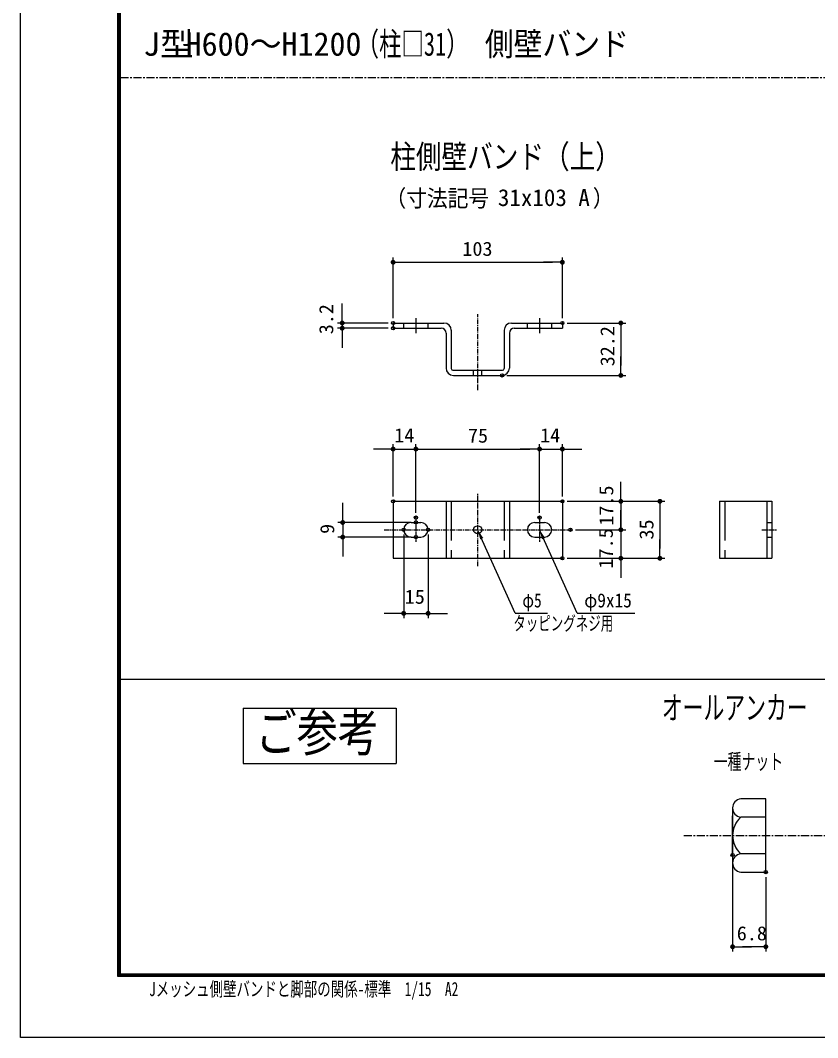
# Model space of a CAD drawing. Units: millimetres, scale not verified. Extents: x -4455 to 4455, y -3150 to 3150.
# Drawn here: x -4455 to -2005, y -3150 to -24 of the extents above; entities that cross this region are included whole.
import ezdxf
from ezdxf.enums import TextEntityAlignment as Align

# ---------------------------------------------------------------- set-up
doc = ezdxf.new("R2010")
doc.units = ezdxf.units.MM
doc.header["$LTSCALE"] = 20
doc.header["$PDMODE"] = 32
doc.header["$PDSIZE"] = 10
for name, pattern in [('DASHED', [7.5, 6, -1.5]), ('USER1', [1.125, 0.75, -0.125, 0.125, -0.125]), ('USER2', [2, 1.25, -0.25, 0.25, -0.25])]:
    doc.linetypes.add(name, pattern=pattern)
for name, color, linetype, lineweight in [('0-1_7詳細', 7, 'Continuous', 25), ('0-3_SUNPOU', 1, 'Continuous', 25), ('0-6_10枠', 7, 'Continuous', 25), ('0-7_中心線', 1, 'USER2', 25), ('0-9_SCALE', 7, 'Continuous', 25), ('0-A_0', 7, 'Continuous', 25)]:
    doc.layers.add(name, color=color, linetype=linetype, lineweight=lineweight)
for name, color, linetype in [('0-2_6文字', 7, 'Continuous'), ('0-4_DEFPOINTS', 7, 'Continuous'), ('0-5_図面名', 1, 'Continuous')]:
    doc.layers.add(name, color=color, linetype=linetype)
doc.styles.add('ＭＳ ゴシック', font='')
doc.styles.get('ＭＳ ゴシック').set_extended_font_data('MS Gothic')

# ---------------------------------------------------------------- blocks, each defined once
blk = doc.blocks.new('M1')
at = {"layer": '0-3_SUNPOU'}
blk.add_line((-5, 0), (-38.58, 0), dxfattribs=at)
for points in [[(0, 0), (-5, 0), (-4.96, 0.63)], [(0, 0), (-4.96, -0.63), (-5, 0)], [(0, 0), (-4.96, 0.63), (-4.84, 1.24)], [(0, 0), (-4.84, -1.24), (-4.96, -0.63)], [(0, 0), (-4.84, 1.24), (-4.65, 1.84)], [(0, 0), (-4.65, -1.84), (-4.84, -1.24)], [(0, 0), (-4.65, 1.84), (-4.38, 2.41)], [(0, 0), (-4.38, -2.41), (-4.65, -1.84)], [(0, 0), (-4.38, 2.41), (-4.05, 2.94)], [(0, 0), (-4.05, -2.94), (-4.38, -2.41)], [(0, 0), (-4.05, 2.94), (-3.64, 3.42)], [(0, 0), (-3.64, -3.42), (-4.05, -2.94)], [(0, 0), (-3.64, 3.42), (-3.19, 3.85)], [(0, 0), (-3.19, -3.85), (-3.64, -3.42)], [(0, 0), (-3.19, 3.85), (-2.68, 4.22)], [(0, 0), (-2.68, -4.22), (-3.19, -3.85)], [(0, 0), (-2.68, 4.22), (-2.13, 4.52)], [(0, 0), (-2.13, -4.52), (-2.68, -4.22)], [(0, 0), (-2.13, 4.52), (-1.55, 4.76)], [(0, 0), (-1.55, -4.76), (-2.13, -4.52)], [(0, 0), (-1.55, 4.76), (-0.94, 4.91)], [(0, 0), (-0.94, -4.91), (-1.55, -4.76)], [(0, 0), (-0.94, 4.91), (-0.31, 4.99)], [(0, 0), (-0.31, -4.99), (-0.94, -4.91)], [(0, 0), (-0.31, 4.99), (0.31, 4.99)], [(0, 0), (0.31, -4.99), (-0.31, -4.99)], [(0, 0), (0.31, 4.99), (0.94, 4.91)], [(0, 0), (0.94, 4.91), (1.55, 4.76)], [(0, 0), (1.55, 4.76), (2.13, 4.52)], [(0, 0), (2.13, 4.52), (2.68, 4.22)], [(0, 0), (2.68, 4.22), (3.19, 3.85)], [(0, 0), (3.19, 3.85), (3.64, 3.42)], [(0, 0), (3.64, 3.42), (4.05, 2.94)], [(0, 0), (4.05, 2.94), (4.38, 2.41)], [(0, 0), (4.38, 2.41), (4.65, 1.84)], [(0, 0), (4.65, 1.84), (4.84, 1.24)], [(0, 0), (4.84, 1.24), (4.96, 0.63)], [(0, 0), (4.96, 0.63), (5, 0)], [(0, 0), (0.94, -4.91), (0.31, -4.99)], [(0, 0), (1.55, -4.76), (0.94, -4.91)], [(0, 0), (2.13, -4.52), (1.55, -4.76)], [(0, 0), (2.68, -4.22), (2.13, -4.52)], [(0, 0), (3.19, -3.85), (2.68, -4.22)], [(0, 0), (3.64, -3.42), (3.19, -3.85)], [(0, 0), (4.05, -2.94), (3.64, -3.42)], [(0, 0), (4.38, -2.41), (4.05, -2.94)], [(0, 0), (4.65, -1.84), (4.38, -2.41)], [(0, 0), (4.84, -1.24), (4.65, -1.84)], [(0, 0), (4.96, -0.63), (4.84, -1.24)], [(0, 0), (5, 0), (4.96, -0.63)]]:
    blk.add_solid(points, dxfattribs=at)

msp = doc.modelspace()

# ---------------------------------------------------------------- linework, layer by layer
at = {"layer": '0-1_7詳細', "color": 1}
for p, q in [((-3309.57, -939.37), (-3309.57, -752.67)), ((-3279.57, -767.67), (-2819.57, -767.67)), ((-2789.57, -939.37), (-2789.57, -752.67)), ((-3465.97, -924.37), (-3465.97, -894.37)), ((-3324.57, -954.37), (-3480.97, -954.37)), ((-3465.97, -954.37), (-3465.97, -970.37)), ((-2774.57, -954.37), (-2594.82, -954.37)), ((-3324.57, -970.37), (-3480.97, -970.37)), ((-2609.82, -984.37), (-2609.82, -1085.37)), ((-3465.97, -1000.37), (-3465.97, -1030.37)), ((-2959.82, -1115.37), (-2594.82, -1115.37)), ((-3339.57, -1341.59), (-3369.57, -1341.59)), ((-3309.57, -1487.13), (-3309.57, -1326.59)), ((-3309.57, -1341.59), (-3239.57, -1341.59)), ((-3239.57, -1537.13), (-3239.57, -1326.59)), ((-3239.57, -1537.13), (-3239.57, -1326.59)), ((-3209.57, -1341.59), (-2889.57, -1341.59)), ((-3209.57, -1341.59), (-3179.57, -1341.59)), ((-2889.57, -1341.59), (-2919.57, -1341.59)), ((-2859.57, -1537.13), (-2859.57, -1326.59)), ((-2859.57, -1537.13), (-2859.57, -1326.59)), ((-2859.57, -1341.59), (-2789.57, -1341.59)), ((-2789.57, -1487.13), (-2789.57, -1326.59)), ((-2759.57, -1341.59), (-2729.57, -1341.59)), ((-2609.81, -1472.13), (-2609.81, -1442.13)), ((-3464.54, -1537.13), (-3464.54, -1507.13)), ((-2774.57, -1502.13), (-2474.81, -1502.13)), ((-2774.57, -1502.13), (-2594.81, -1502.13)), ((-2609.81, -1502.13), (-2609.81, -1589.63)), ((-2609.81, -1559.63), (-2609.81, -1529.63)), ((-2489.81, -1532.13), (-2489.81, -1647.13)), ((-3254.57, -1567.13), (-3479.54, -1567.13)), ((-3464.54, -1567.13), (-3464.54, -1612.13)), ((-2749.57, -1589.63), (-2594.81, -1589.63)), ((-2749.57, -1589.63), (-2594.81, -1589.63)), ((-2609.81, -1589.63), (-2609.81, -1677.13)), ((-3254.57, -1612.13), (-3479.54, -1612.13)), ((-3277.07, -1604.63), (-3277.07, -1861.4)), ((-3202.07, -1604.63), (-3202.07, -1861.4)), ((-2609.81, -1619.63), (-2609.81, -1649.63)), ((-3464.54, -1642.13), (-3464.54, -1672.13)), ((-2774.57, -1677.13), (-2474.81, -1677.13)), ((-2774.57, -1677.13), (-2594.81, -1677.13)), ((-2609.81, -1707.13), (-2609.81, -1737.13)), ((-3307.07, -1846.4), (-3337.07, -1846.4)), ((-3277.07, -1846.4), (-3202.07, -1846.4)), ((-3172.07, -1846.4), (-3142.07, -1846.4)), ((-2934.52, -1845.86), (-2835, -1845.86)), ((-2744.52, -1845.86), (-2567.29, -1845.86))]:
    msp.add_line(p, q, dxfattribs=at)
at = {"layer": '0-1_7詳細', "color": 1, "linetype": 'USER1'}
for p, q in [((-3049.57, -1160.81), (-3049.57, -926.8)), ((-3049.57, -1701.8), (-3049.57, -1478.12)), ((-3239.57, -1552.13), (-3239.57, -1627.13)), ((-2859.57, -1552.13), (-2859.57, -1627.13)), ((-3337.07, -1589.63), (-2764.57, -1589.63)), ((-2176.41, -1589.63), (-2130.41, -1589.63))]:
    msp.add_line(p, q, dxfattribs=at)
at = {"layer": '0-1_7詳細'}
for p, q in [((-3309.57, -954.37), (-3153.32, -954.37)), ((-3309.57, -954.37), (-3309.57, -970.37)), ((-3277.07, -970.37), (-3277.07, -954.37)), ((-3239.57, -939.37), (-3239.57, -985.37)), ((-3202.07, -970.37), (-3202.07, -954.37)), ((-2945.82, -954.37), (-2789.57, -954.37)), ((-2897.07, -970.37), (-2897.07, -954.37)), ((-2859.57, -939.37), (-2859.57, -985.37)), ((-2822.07, -970.37), (-2822.07, -954.37)), ((-2789.57, -954.37), (-2789.57, -970.37)), ((-3309.57, -970.37), (-3161.82, -970.37)), ((-3146.82, -985.37), (-3146.82, -1092.87)), ((-3130.82, -976.87), (-3130.82, -1094.37)), ((-2968.32, -976.87), (-2968.32, -1044.37)), ((-2968.32, -976.87), (-2968.32, -1094.37)), ((-2952.32, -985.37), (-2952.32, -1092.87)), ((-2937.32, -970.37), (-2789.57, -970.37)), ((-3125.82, -1099.37), (-2973.32, -1099.37)), ((-3124.32, -1115.37), (-2974.82, -1115.37)), ((-3309.57, -1502.13), (-2789.57, -1502.13)), ((-3309.57, -1502.13), (-3309.57, -1677.13)), ((-3146.82, -1502.13), (-3146.82, -1677.13)), ((-2952.32, -1502.13), (-2952.32, -1677.13)), ((-2789.57, -1502.13), (-2789.57, -1677.13)), ((-2306.41, -1502.13), (-2145.41, -1502.13)), ((-2306.41, -1502.13), (-2306.41, -1677.13)), ((-2161.41, -1502.13), (-2161.41, -1677.13)), ((-2145.41, -1502.13), (-2145.41, -1677.13)), ((-3254.57, -1567.13), (-3224.57, -1567.13)), ((-2934.52, -1845.86), (-3048.75, -1591.46)), ((-2874.57, -1567.13), (-2844.57, -1567.13)), ((-2744.52, -1845.86), (-2858.75, -1591.46)), ((-2161.41, -1567.13), (-2145.41, -1567.13)), ((-3254.57, -1612.13), (-3224.57, -1612.13)), ((-2874.57, -1612.13), (-2844.57, -1612.13)), ((-2161.41, -1612.13), (-2145.41, -1612.13)), ((-3309.57, -1677.13), (-2789.57, -1677.13)), ((-3309.57, -1677.13), (-2789.57, -1677.13)), ((-2306.41, -1677.13), (-2145.41, -1677.13))]:
    msp.add_line(p, q, dxfattribs=at)
at = {"layer": '0-1_7詳細', "color": 1, "linetype": 'DASHED'}
for p, q in [((-3130.82, -1502.13), (-3130.82, -1677.13)), ((-2968.32, -1502.13), (-2968.32, -1677.13)), ((-2290.41, -1502.13), (-2290.41, -1677.13))]:
    msp.add_line(p, q, dxfattribs=at)
at = {"layer": '0-1_7詳細'}
for centre, radius, start, end in [((-3153.32, -976.87), 22.5, 0, 90), ((-2945.82, -976.87), 22.5, 90, 180), ((-3161.82, -985.37), 15, 0, 90), ((-2937.32, -985.37), 15, 90, 180), ((-3124.32, -1092.87), 22.5, 180, 270), ((-2974.82, -1092.87), 22.5, 270, 0), ((-3125.82, -1094.37), 5, 180, 270), ((-2973.32, -1094.37), 5, 270, 0), ((-3254.57, -1589.63), 22.5, 90, 270), ((-3224.57, -1589.63), 22.5, 270, 90), ((-2874.57, -1589.63), 22.5, 90, 270), ((-2844.57, -1589.63), 22.5, 270, 90)]:
    msp.add_arc(centre, radius, start, end, dxfattribs=at)
for points in [[(-3049.57, -1589.63), (-3032.52, -1614.87), (-3042.03, -1619.14)], [(-2859.57, -1589.63), (-2842.52, -1614.87), (-2852.03, -1619.14)]]:
    msp.add_solid(points, dxfattribs=at)
at = {"layer": '0-4_DEFPOINTS'}
for p in [(-2789.57, -767.67), (-3465.97, -970.37), (-3309.57, -954.37), (-3309.57, -954.37), (-3309.57, -970.37), (-2789.57, -954.37), (-2789.57, -954.37), (-2974.82, -1115.37), (-2609.82, -1115.37), (-3239.57, -1341.59), (-2859.57, -1341.59), (-2789.57, -1341.59), (-3309.57, -1502.13), (-2789.57, -1502.13), (-3239.57, -1552.13), (-3239.57, -1567.13), (-2859.57, -1552.13), (-3277.07, -1589.63), (-3202.07, -1589.63), (-2764.57, -1589.63), (-2609.81, -1589.63), (-3464.54, -1612.13), (-3239.57, -1612.13), (-2789.57, -1677.13), (-2609.81, -1677.13), (-2489.81, -1677.13), (-3202.07, -1846.4), (-2266.37, -2588.84), (-2164.37, -2641.42), (-2266.37, -2870.66)]:
    msp.add_point(p, dxfattribs=at)
at = {"layer": '0-6_10枠', "color": 3}
msp.add_lwpolyline([(-4455, 3150), (4455, 3150), (4455, -3150), (-4455, -3150)], close=True, dxfattribs=at)
at = {"layer": '0-6_10枠'}
for points in [[(-4155, 2962.5), (4155, 2962.5), (4155, -2962.5), (-4155, -2962.5)], [(-4153.13, 2960.62), (4153.12, 2960.62), (4153.12, -2960.63), (-4153.13, -2960.63)], [(-4151.25, 2958.75), (4151.25, 2958.75), (4151.25, -2958.75), (-4151.25, -2958.75)], [(-4149.38, 2956.87), (4149.37, 2956.87), (4149.37, -2956.88), (-4149.38, -2956.88)], [(-4147.5, 2955), (4147.5, 2955), (4147.5, -2955), (-4147.5, -2955)]]:
    msp.add_lwpolyline(points, close=True, dxfattribs=at)
at = {"layer": '0-7_中心線'}
msp.add_line((-4147.5, -200), (4147.5, -200), dxfattribs=at)
at = {"layer": '0-9_SCALE'}
for p, q in [((-3062.07, -1115.37), (-3062.07, -1099.37)), ((-3037.07, -1115.37), (-3037.07, -1099.37)), ((-4147.5, -2048.27), (4147.5, -2048.27)), ((-3770.32, -2138.2), (-3770.32, -2307.99)), ((-3770.32, -2307.99), (-3300.54, -2307.99))]:
    msp.add_line(p, q, dxfattribs=at)
at = {"layer": '0-9_SCALE', "linetype": 'USER2'}
msp.add_line((-2416.37, -2528.84), (-146.87, -2528.84), dxfattribs=at)
at = {"layer": '0-9_SCALE', "color": 1}
for p, q in [((-2266.37, -2603.84), (-2266.37, -2885.66)), ((-2164.37, -2656.42), (-2164.37, -2885.66)), ((-2194.37, -2870.66), (-2236.37, -2870.66))]:
    msp.add_line(p, q, dxfattribs=at)
at = {"layer": '0-9_SCALE'}
msp.add_lwpolyline([(-3770.32, -2138.2), (-3300.54, -2138.2), (-3300.54, -2307.99)], dxfattribs=at)
msp.add_circle((-3049.57, -1589.63), 12.5, dxfattribs=at)
at = {"layer": '0-A_0'}
for p, q in [((-2164.37, -2416.26), (-2241.62, -2416.26)), ((-2164.37, -2641.42), (-2164.37, -2416.26)), ((-2266.37, -2444.4), (-2266.37, -2613.28)), ((-2266.37, -2588.84), (-2266.37, -2468.84)), ((-2164.37, -2472.55), (-2241.62, -2472.55)), ((-2164.37, -2585.13), (-2241.62, -2585.13)), ((-2241.62, -2641.42), (-2164.37, -2641.42))]:
    msp.add_line(p, q, dxfattribs=at)
for centre, radius, start, end in [((-2237.99, -2444.4), 28.38, 97.34651, 262.65349), ((-2189.98, -2528.84), 76.39, 132.53227, 227.46773), ((-2237.99, -2613.28), 28.38, 97.34651, 262.65349)]:
    msp.add_arc(centre, radius, start, end, dxfattribs=at)

# ---------------------------------------------------------------- block references
at = {"layer": '0-1_7詳細', "xscale": 1.5, "yscale": 1.5}
for p, rotation in [((-3309.57, -767.67), 180), ((-3465.97, -954.37), 270), ((-3465.97, -970.37), 90), ((-2609.82, -954.37), 90), ((-2609.82, -1115.37), 270), ((-3239.57, -1341.59), 180), ((-3239.57, -1341.59), 180), ((-2789.57, -1341.59), 180), ((-2609.81, -1502.13), 270), ((-2489.81, -1502.13), 90), ((-3464.54, -1567.13), 270), ((-2609.81, -1589.63), 270), ((-2609.81, -1589.63), 90), ((-3464.54, -1612.13), 90), ((-2489.81, -1677.13), 270), ((-2609.81, -1677.13), 90), ((-3202.07, -1846.4), 180)]:
    msp.add_blockref('M1', p, dxfattribs=dict(at, rotation=rotation))
for p in [(-2789.57, -767.67), (-3309.57, -1341.59), (-2859.57, -1341.59), (-2859.57, -1341.59), (-3277.07, -1846.4)]:
    msp.add_blockref('M1', p, dxfattribs=at)
at = {"layer": '0-9_SCALE', "xscale": 1.5, "yscale": 1.5, "rotation": 180}
msp.add_blockref('M1', (-2266.37, -2870.66), dxfattribs=at)
at = {"layer": '0-9_SCALE', "xscale": 1.5, "yscale": 1.5}
msp.add_blockref('M1', (-2164.37, -2870.66), dxfattribs=at)

# ---------------------------------------------------------------- texts
at = {"layer": '0-1_7詳細', "color": 3, "style": 'ＭＳ ゴシック'}
for s, height, width, p in [('103', 43.26, 1.05, (-3096.82, -760.99)), ('14', 43.26, 1.05, (-3306.21, -1333.87)), ('75', 43.26, 1.05, (-3079.57, -1334.92)), ('14', 43.26, 1.05, (-2857.91, -1333.87)), ('15', 43.26, 1.05, (-3273.86, -1829.98)), ('φ5', 43.3, 0.8, (-2912.36, -1841.2)), ('φ9x15', 43.26, 0.9, (-2722.36, -1841.2)), ('タッピングネジ用', 43.3, 0.65, (-2940.32, -1911.76))]:
    msp.add_text(s, height=height, dxfattribs=dict(at, width=width)).set_placement(p, align=Align.BOTTOM_LEFT)
at = {"layer": '0-1_7詳細', "color": 3, "style": 'ＭＳ ゴシック', "width": 1.05}
for s, p in [('3.2', (-3480.58, -988.86)), ('32.2', (-2616.49, -1087.37)), ('17.5', (-2620.05, -1577.1)), ('35', (-2496.48, -1619.63)), ('9', (-3477.46, -1602.32)), ('17.5', (-2621.42, -1708.6))]:
    msp.add_text(s, height=43.26, rotation=90, dxfattribs=at).set_placement(p, align=Align.BOTTOM_LEFT)
at = {"layer": '0-2_6文字', "style": 'ＭＳ ゴシック'}
for s, height, width, p in [(' J型', 72.14, 1.05, (-4128.83, -154.85)), ('（柱□31）', 72.14, 0.7, (-3421.68, -154.85)), ('側壁バンド', 72.16, 0.9, (-3027.75, -154.85)), ('柱側壁バンド（上）', 72.14, 0.8, (-3318.24, -500.84)), ('（寸法記号\u3000\u3000\u3000\u3000\u3000）', 51.91, 0.9, (-3333.16, -612.59)), ('オールアンカー', 72.16, 0.65, (-2483.86, -2193.64)), ('ご参考', 115.5, 0.8, (-3731.63, -2304.42)), ('一種ナット', 48.11, 0.65, (-2324.42, -2340.3))]:
    msp.add_text(s, height=height, dxfattribs=dict(at, width=width)).set_placement(p, align=Align.BOTTOM_LEFT)
for s, height, p in [('H600～H1200', 72.16, (-3947, -154.85)), ('31x103 A', 51.91, (-2987.63, -610.58))]:
    msp.add_text(s, height=height, dxfattribs=at).set_placement(p, align=Align.BOTTOM_LEFT)
at = {"layer": '0-5_図面名', "style": 'ＭＳ ゴシック', "width": 0.7}
msp.add_text('Jメッシュ側壁バンドと脚部の関係-標準  1/15  A2', height=43.3, dxfattribs=at).set_placement((-4059.47, -3035.27), align=Align.BOTTOM_LEFT)
at = {"layer": '0-9_SCALE', "color": 3, "style": 'ＭＳ ゴシック', "width": 1.05}
msp.add_text('6.8', height=43.26, dxfattribs=at).set_placement((-2253.62, -2863.98), align=Align.BOTTOM_LEFT)

doc.saveas('drawing.dxf')
